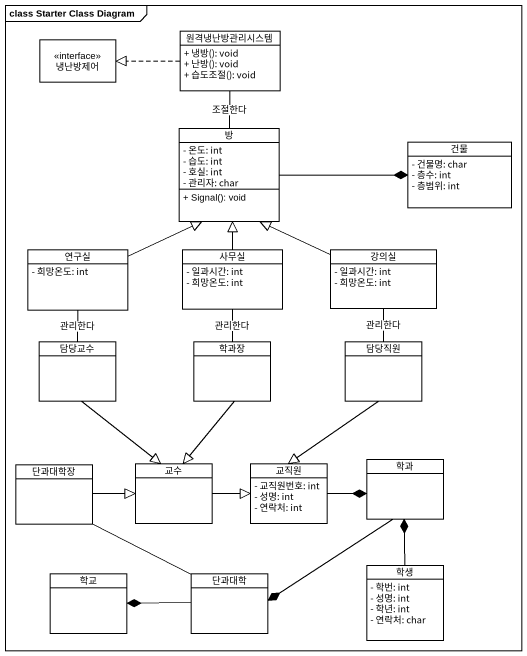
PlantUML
@startuml
mainframe class Starter Class Diagram
hide circle
hide empty members
skinparam classAttributeIconSize 0
interface 냉난방제어
class 원격냉난방관리시스템 {
  + 냉방(): void
  + 난방(): void
  + 습도조절(): void
}
class 방 {
  - 온도: int
  - 습도: int
  - 호실: int
  - 관리자: char
  + Signal(): void
}
class 건물 {
  - 건물명: char
  - 층수: int
  - 층범위: int
}
class 연구실 {
  - 희망온도: int
}
class 사무실 {
  - 일과시간: int
  - 희망온도: int
}
class 강의실 {
  - 일과시간: int
  - 희망온도: int
}
class 담당교수
class 학과장
class 담당직원
class 단과대학장
class 교수
class 교직원 {
  - 교직원번호: int
  - 성명: int
  - 연락처: int
}
class 학과
class 학교
class 단과대학
class 학생 {
  - 학번: int
  - 성명: int
  - 학년: int
  - 연락처: char
}
원격냉난방관리시스템 .left.|> 냉난방제어
방 -up- 원격냉난방관리시스템 : 조절한다
방 -right-* 건물
연구실 -up-|> 방
연구실 -- 담당교수 : 관리한다
사무실 -up-|> 방
사무실 -- 학과장 : 관리한다
강의실 -up-|> 방
강의실 -- 담당직원 : 관리한다
담당교수 --|> 교수
학과장 --|> 교수
담당직원 --|> 교직원
단과대학장 -right-|> 교수
교수 -right-|> 교직원
교직원 -right-* 학과
학과 --* 단과대학
단과대학 -up- 단과대학장
단과대학 -left-* 학교
학생 -up-* 학과
@enduml
